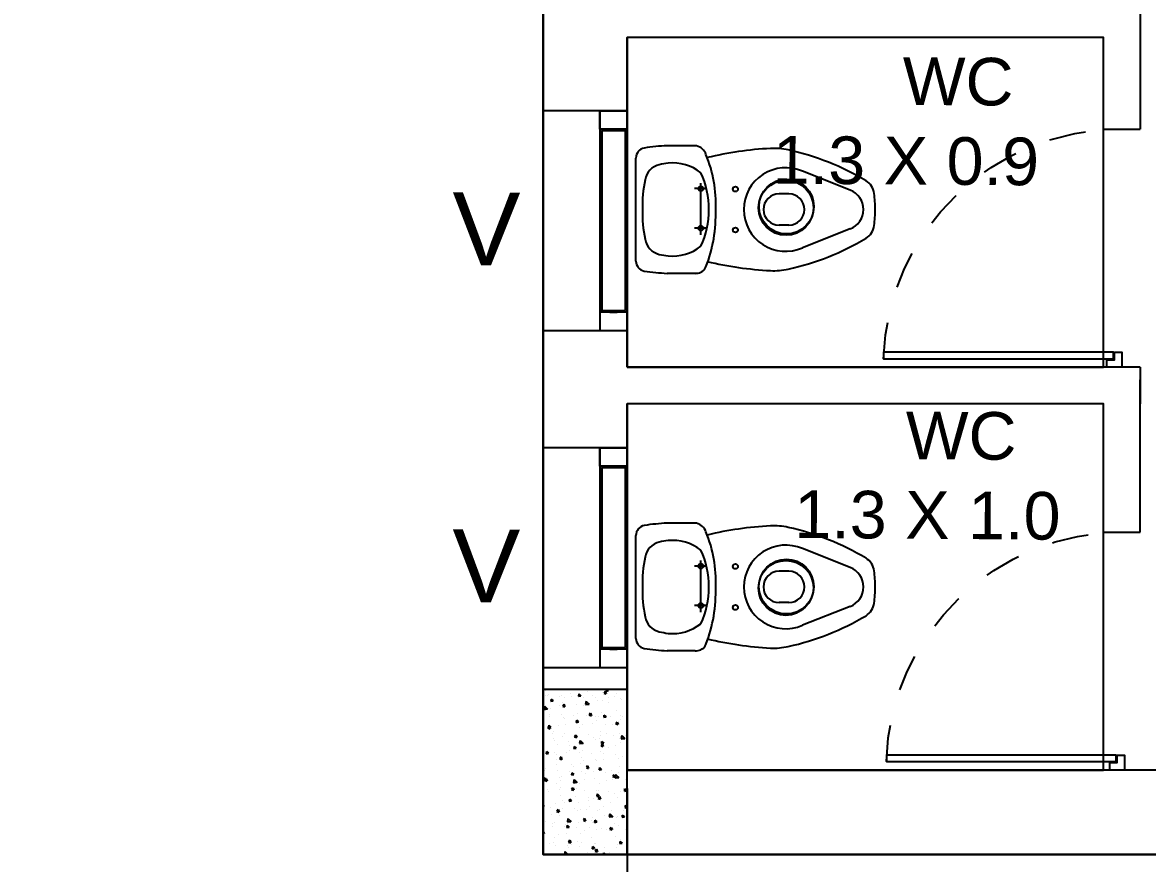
# Model space of a CAD drawing. Header units: metres. Extents: x 0 to 2048, y 111 to 219.
# Drawn here: x 1836.258 to 1839.329, y 149.86 to 152.156 of the extents above; entities that cross this region are included whole.
import ezdxf

# ---------------------------------------------------------------- set-up
doc = ezdxf.new("R2010")
doc.units = ezdxf.units.M
doc.header["$LTSCALE"] = 0.5
doc.header["$MEASUREMENT"] = 0
doc.header["$PDMODE"] = 3
doc.linetypes.add('CONTIN', pattern=[0])
doc.linetypes.add('HIDDEN2', pattern=[0.1875, 0.125, -0.0625])
for name, color, linetype in [('BLK_1_FLR_0_BLT_UP_AREA', 27, 'Continuous'), ('BLK_1_FLR_0_WASH', 60, 'Continuous'), ('BLK_1_FLR_0_WATER_CLOSET', 213, 'Continuous')]:
    doc.layers.add(name, color=color, linetype=linetype)
doc.layers.add('layout bou', color=1, linetype='Continuous', lineweight=60)
doc.layers.add('layout bou @ 1', color=1, linetype='Continuous', lineweight=60)
doc.styles.add('PATTA & SITE', font='arial.ttf', dxfattribs={"height": 1.5})
doc.styles.get("Standard").update_dxf_attribs({"font": ''})
doc.styles.get('Standard').set_extended_font_data('Arial Black')
doc.dimstyles.new('Building Arrow', dxfattribs={"dimscale": 0, "dimtxt": 1, "dimasz": 1, "dimexe": 0.18, "dimexo": 0.0625, "dimgap": 0.09, "dimtad": 0, "dimdec": 1, "dimzin": 0, "dimdsep": 46, "dimtxsty": 'Standard', "dimcen": 0.09, "dimse1": 1, "dimse2": 1, "dimclrt": 7, "dimadec": 1, "dimazin": 0, "dimtfac": 1, "dimtdec": 1, "dimtofl": 0, "dimtmove": 0, "dimatfit": 3, "dimfxl": 0, "dimtolj": 1, "dimtzin": 0, "dimarcsym": 0})

# ---------------------------------------------------------------- blocks, each defined once
blk = doc.blocks.new('*D4')
at = {"layer": 'Defpoints', "color": 0, "lineweight": -3}
for p in [(1730.1741, 160.2208), (1730.1741, 160.2208), (1916.2515, 130.4545)]:
    blk.add_point(p, dxfattribs=at)
at = {"layer": 'layout bou', "color": 0, "lineweight": -2}
for p, q in [((1731.1615, 160.0628), (1821.1248, 145.6716)), ((1915.2641, 130.6124), (1825.3008, 145.0036))]:
    blk.add_line(p, q, dxfattribs=at)
at = {"layer": 'layout bou', "color": 0, "lineweight": -3}
for points in [[(1731.1879, 160.2274), (1731.1352, 159.8982), (1730.1741, 160.2208)], [(1915.2904, 130.777), (1915.2378, 130.4478), (1916.2515, 130.4545)]]:
    blk.add_solid(points, dxfattribs=at)
at = {"layer": 'layout bou', "color": 7, "lineweight": 15, "insert": (1823.2128, 145.3376), "char_height": 1, "attachment_point": 5, "rotation": 350.9115}
blk.add_mtext('\\A1;188.4', dxfattribs=at)
blk = doc.blocks.new('*D8')
at = {"layer": 'Defpoints', "color": 0, "lineweight": -3}
for p in [(1736.6929, 151.6794), (1736.6929, 151.6794), (1916.2515, 130.4545)]:
    blk.add_point(p, dxfattribs=at)
at = {"layer": 'layout bou', "color": 0, "lineweight": -2}
for p, q in [((1737.686, 151.562), (1824.3862, 141.3135)), ((1915.2585, 130.5718), (1828.5583, 140.8204))]:
    blk.add_line(p, q, dxfattribs=at)
at = {"layer": 'layout bou', "color": 0, "lineweight": -3}
for points in [[(1737.7056, 151.7276), (1737.6665, 151.3965), (1736.6929, 151.6794)], [(1915.278, 130.7374), (1915.2389, 130.4063), (1916.2515, 130.4545)]]:
    blk.add_solid(points, dxfattribs=at)
at = {"layer": 'layout bou', "color": 7, "lineweight": 15, "insert": (1826.4722, 141.0669), "char_height": 1, "attachment_point": 5, "rotation": 353.2586}
blk.add_mtext('\\A1;180.8', dxfattribs=at)
blk = doc.blocks.new('*D9')
at = {"layer": 'Defpoints', "color": 0, "lineweight": -3}
for p in [(1764.1257, 208.0316), (1764.1257, 208.0316), (1929.9765, 145.7045)]:
    blk.add_point(p, dxfattribs=at)
at = {"layer": 'layout bou', "color": 0, "lineweight": -2}
for p, q in [((1765.0618, 207.6799), (1845.0867, 177.6063)), ((1929.0405, 146.0562), (1849.0155, 176.1298))]:
    blk.add_line(p, q, dxfattribs=at)
at = {"layer": 'layout bou', "color": 0, "lineweight": -3}
for points in [[(1765.1204, 207.8359), (1765.0031, 207.5239), (1764.1257, 208.0316)], [(1929.0991, 146.2122), (1928.9818, 145.9002), (1929.9765, 145.7045)]]:
    blk.add_solid(points, dxfattribs=at)
at = {"layer": 'layout bou', "color": 7, "lineweight": 15, "insert": (1847.0511, 176.868), "char_height": 1, "attachment_point": 5, "rotation": 339.4036}
blk.add_mtext('\\A1;177.2', dxfattribs=at)

msp = doc.modelspace()

# ---------------------------------------------------------------- linework, layer by layer
at = {"color": 8, "lineweight": -3}
for p, q in [((1837.67887, 149.88467), (1837.67887, 162.08467)), ((1852.92887, 149.88467), (1837.67887, 149.88467))]:
    msp.add_line(p, q, dxfattribs=at)
at = {"color": 0, "lineweight": -3}
for p, q in [((1837.67887, 154.58467), (1837.67887, 149.88467)), ((1837.67887, 149.88467), (1837.67887, 154.58467)), ((1839.30887, 152.21467, 0), (1839.30887, 151.86467)), ((1837.90887, 151.21467), (1837.90887, 152.11467)), ((1839.20887, 152.11467), (1837.90887, 152.11467)), ((1839.20887, 151.86467, 0), (1839.20887, 152.11467, 0)), ((1839.20887, 151.86467, 0), (1839.30887, 151.86467)), ((1839.30887, 151.21467), (1837.90887, 151.21467)), ((1839.30887, 151.21467), (1839.30887, 151.11467)), ((1839.30887, 150.76467), (1839.30887, 151.17967)), ((1837.90887, 150.11467), (1837.90887, 151.11467)), ((1839.20887, 151.11467), (1837.90887, 151.11467)), ((1839.20887, 150.76467), (1839.20887, 151.11467)), ((1839.20887, 150.76467), (1839.30887, 150.76467)), ((1845.23887, 150.11467), (1837.90887, 150.11467)), ((1837.67887, 149.88467), (1852.92887, 149.88467)), ((1852.92887, 149.88467), (1837.67887, 149.88467))]:
    msp.add_line(p, q, dxfattribs=at)
at = {"lineweight": -3}
for p, q in [((1837.90887, 151.91469), (1837.67887, 151.91469)), ((1838.09806, 151.81902, 0), (1838.01762, 151.81925, 0)), ((1837.90887, 151.49571, 0), (1837.90887, 151.79436, 0)), ((1837.93254, 151.50453, 0), (1837.93254, 151.78554, 0)), ((1838.51718, 151.69808, 0), (1838.3868, 151.74957, 0)), ((1838.10961, 151.57591, 0), (1838.10961, 151.71741, 0)), ((1838.12423, 151.70203, 0), (1838.09244, 151.70203, 0)), ((1838.34981, 151.68787, 0), (1838.32321, 151.68787, 0)), ((1838.12423, 151.59415, 0), (1838.09244, 151.59415, 0)), ((1838.34981, 151.6022, 0), (1838.32321, 151.6022, 0)), ((1838.51718, 151.59199, 0), (1838.3868, 151.5405, 0)), ((1838.09391, 151.47082, 0), (1838.01762, 151.47082, 0)), ((1837.67887, 151.31469), (1837.90887, 151.31469)), ((1837.90887, 150.99475), (1837.67887, 150.99475)), ((1837.90887, 150.46535, 0), (1837.90887, 150.764, 0)), ((1838.09806, 150.78866, 0), (1838.01762, 150.78889, 0)), ((1837.93254, 150.47417, 0), (1837.93254, 150.75518, 0)), ((1838.51718, 150.66772, 0), (1838.3868, 150.7192, 0)), ((1838.12423, 150.67167, 0), (1838.09244, 150.67167, 0)), ((1838.10961, 150.54555, 0), (1838.10961, 150.68704, 0)), ((1838.34981, 150.65751, 0), (1838.32321, 150.65751, 0)), ((1838.12423, 150.56379, 0), (1838.09244, 150.56379, 0)), ((1838.34981, 150.57184, 0), (1838.32321, 150.57184, 0)), ((1838.51718, 150.56163, 0), (1838.3868, 150.51014, 0)), ((1838.09391, 150.44046, 0), (1838.01762, 150.44046, 0)), ((1837.67887, 150.39475), (1837.90887, 150.39475)), ((1837.68626, 150.33174), (1837.68626, 150.33174)), ((1837.80101, 150.32984), (1837.80101, 150.32984)), ((1837.84862, 150.32978), (1837.84526, 150.3248)), ((1837.84862, 150.32978), (1837.8513, 150.32278)), ((1837.85075, 150.33051), (1837.85702, 150.33167)), ((1837.85112, 150.33467), (1837.85076, 150.33051)), ((1837.85344, 150.33467), (1837.85703, 150.33167)), ((1837.68616, 150.31892), (1837.68616, 150.31892)), ((1837.68988, 150.31765), (1837.68988, 150.31765)), ((1837.69429, 150.32057), (1837.69429, 150.32057)), ((1837.70084, 150.30874), (1837.70032, 150.30276)), ((1837.70032, 150.30276), (1837.70658, 150.30392)), ((1837.70084, 150.30874), (1837.70659, 150.30392)), ((1837.72317, 150.31643), (1837.72317, 150.31643)), ((1837.73044, 150.3193), (1837.73044, 150.3193)), ((1837.73117, 150.29879), (1837.73117, 150.29879)), ((1837.73709, 150.31184), (1837.73709, 150.31184)), ((1837.75312, 150.32275), (1837.75312, 150.32275)), ((1837.75646, 150.31522), (1837.75646, 150.31522)), ((1837.77606, 150.32261), (1837.77554, 150.31663)), ((1837.77554, 150.31664), (1837.7818, 150.3178)), ((1837.77606, 150.32261), (1837.78181, 150.31779)), ((1837.78975, 150.314), (1837.78975, 150.314)), ((1837.79647, 150.30252), (1837.79509, 150.29363)), ((1837.7968, 150.30221), (1837.80492, 150.29442)), ((1837.81279, 150.31862), (1837.81279, 150.31862)), ((1837.82304, 150.31278), (1837.82304, 150.31278)), ((1837.82785, 150.30477), (1837.82785, 150.30477)), ((1837.84045, 150.30353), (1837.84045, 150.30353)), ((1837.84128, 150.32586), (1837.84128, 150.32586)), ((1837.84526, 150.32481), (1837.8513, 150.32278)), ((1837.85633, 150.31157), (1837.85633, 150.31157)), ((1837.8578, 150.29849), (1837.8578, 150.29849)), ((1837.8749, 150.3151), (1837.8749, 150.3151)), ((1837.87975, 150.32246), (1837.87975, 150.32246)), ((1837.88962, 150.31035), (1837.88962, 150.31035)), ((1837.89238, 150.30638), (1837.89238, 150.30638)), ((1837.68251, 150.28926), (1837.68113, 150.28037)), ((1837.68113, 150.28037), (1837.69063, 150.28148)), ((1837.68284, 150.28895), (1837.69096, 150.28116)), ((1837.68401, 150.27835), (1837.68401, 150.27835)), ((1837.69928, 150.2827), (1837.69928, 150.2827)), ((1837.72366, 150.29076), (1837.72366, 150.29076)), ((1837.73584, 150.29442), (1837.73248, 150.28944)), ((1837.73248, 150.28945), (1837.73853, 150.28742)), ((1837.73373, 150.29427), (1837.73373, 150.29427)), ((1837.73584, 150.29442), (1837.73853, 150.28742)), ((1837.76988, 150.29299), (1837.76988, 150.29299)), ((1837.77317, 150.26796), (1837.77317, 150.26796)), ((1837.78819, 150.29237), (1837.78819, 150.29237)), ((1837.7951, 150.29363), (1837.8046, 150.29474)), ((1837.80835, 150.27009), (1837.805, 150.26511)), ((1837.80835, 150.27009), (1837.81104, 150.26309)), ((1837.83902, 150.27247), (1837.83902, 150.27247)), ((1837.87989, 150.27723), (1837.87989, 150.27723)), ((1837.69457, 150.23701), (1837.69404, 150.23103)), ((1837.69457, 150.23701), (1837.70031, 150.23219)), ((1837.69617, 150.2606), (1837.69617, 150.2606)), ((1837.69629, 150.26714), (1837.69629, 150.26714)), ((1837.7214, 150.23737), (1837.7214, 150.23737)), ((1837.72958, 150.26592), (1837.72958, 150.26592)), ((1837.73484, 150.25846), (1837.73484, 150.25846)), ((1837.73872, 150.25639), (1837.73872, 150.25639)), ((1837.74118, 150.24047), (1837.74118, 150.24047)), ((1837.76287, 150.26471), (1837.76287, 150.26471)), ((1837.76313, 150.26443), (1837.76313, 150.26443)), ((1837.76979, 150.25089), (1837.76926, 150.24491)), ((1837.76926, 150.24491), (1837.77553, 150.24607)), ((1837.76979, 150.25089), (1837.77553, 150.24606)), ((1837.78594, 150.23899), (1837.78594, 150.23899)), ((1837.79615, 150.26349), (1837.79615, 150.26349)), ((1837.805, 150.26512), (1837.81104, 150.26309)), ((1837.80932, 150.26669), (1837.80932, 150.26669)), ((1837.81262, 150.24165), (1837.81262, 150.24165)), ((1837.8228, 150.2603), (1837.8228, 150.2603)), ((1837.82559, 150.25139), (1837.82559, 150.25139)), ((1837.82944, 150.26227), (1837.82944, 150.26227)), ((1837.84501, 150.26476), (1837.84448, 150.25878)), ((1837.84448, 150.25879), (1837.85075, 150.25994)), ((1837.84501, 150.26476), (1837.85075, 150.25994)), ((1837.84876, 150.24038), (1837.84876, 150.24038)), ((1837.86273, 150.26106), (1837.86273, 150.26106)), ((1837.86781, 150.24018), (1837.86781, 150.24018)), ((1837.88087, 150.24576), (1837.87751, 150.24078)), ((1837.87751, 150.24079), (1837.88356, 150.23876)), ((1837.88087, 150.24576), (1837.88356, 150.23875)), ((1837.88976, 150.26414), (1837.88976, 150.26414)), ((1837.89012, 150.253), (1837.89012, 150.253)), ((1837.89602, 150.25984), (1837.89602, 150.25984)), ((1837.68175, 150.22497), (1837.68175, 150.22497)), ((1837.69558, 150.23473), (1837.69222, 150.22975)), ((1837.69222, 150.22976), (1837.69827, 150.22773)), ((1837.69404, 150.23104), (1837.70031, 150.23219)), ((1837.69558, 150.23473), (1837.69826, 150.22773)), ((1837.70378, 150.2152), (1837.70378, 150.2152)), ((1837.70759, 150.21954), (1837.70759, 150.21954)), ((1837.73707, 150.21398), (1837.73707, 150.21398)), ((1837.76809, 150.2104), (1837.76474, 150.20542)), ((1837.76809, 150.2104), (1837.77078, 150.20339)), ((1837.77036, 150.21277), (1837.77036, 150.21277)), ((1837.77816, 150.23009), (1837.77816, 150.23009)), ((1837.80365, 150.21155), (1837.80365, 150.21155)), ((1837.83677, 150.21909), (1837.83677, 150.21909)), ((1837.83694, 150.21034), (1837.83694, 150.21034)), ((1837.85206, 150.21534), (1837.85206, 150.21534)), ((1837.87023, 150.20912), (1837.87023, 150.20912)), ((1837.8882, 150.21407), (1837.8882, 150.21407)), ((1837.89388, 150.20905), (1837.8925, 150.20016)), ((1837.89421, 150.20874), (1837.90233, 150.20095)), ((1837.90352, 150.2079), (1837.90352, 150.2079)), ((1837.70618, 150.20228), (1837.70618, 150.20228)), ((1837.71089, 150.19451), (1837.71089, 150.19451)), ((1837.71915, 150.18399), (1837.71915, 150.18399)), ((1837.73258, 150.20508), (1837.73258, 150.20508)), ((1837.74703, 150.19324), (1837.74703, 150.19324)), ((1837.75119, 150.18215), (1837.75119, 150.18215)), ((1837.76351, 150.17916), (1837.76299, 150.17318)), ((1837.76351, 150.17916), (1837.76926, 150.17434)), ((1837.76474, 150.20543), (1837.77078, 150.2034)), ((1837.77314, 150.20611), (1837.77314, 150.20611)), ((1837.77992, 150.1958), (1837.77854, 150.1869)), ((1837.77855, 150.18691), (1837.78804, 150.18801)), ((1837.78025, 150.19548), (1837.78837, 150.18769)), ((1837.78368, 150.1856), (1837.78368, 150.1856)), ((1837.8176, 150.20378), (1837.8176, 150.20378)), ((1837.82333, 150.19801), (1837.82333, 150.19801)), ((1837.83281, 150.20198), (1837.83281, 150.20198)), ((1837.84061, 150.18607), (1837.83725, 150.18109)), ((1837.83725, 150.1811), (1837.8433, 150.17907)), ((1837.8382, 150.18706), (1837.84447, 150.18822)), ((1837.83873, 150.19303), (1837.83821, 150.18706)), ((1837.83873, 150.19303), (1837.84448, 150.18821)), ((1837.84061, 150.18607), (1837.84329, 150.17906)), ((1837.85704, 150.17747), (1837.85704, 150.17747)), ((1837.87782, 150.18186), (1837.87782, 150.18186)), ((1837.88787, 150.19962), (1837.88787, 150.19962)), ((1837.8915, 150.18904), (1837.8915, 150.18904)), ((1837.89251, 150.20016), (1837.90201, 150.20127)), ((1837.89977, 150.20582), (1837.89977, 150.20582)), ((1837.67949, 150.17159), (1837.67949, 150.17159)), ((1837.68829, 150.16528), (1837.68777, 150.15931)), ((1837.68777, 150.15931), (1837.69403, 150.16047)), ((1837.68829, 150.16528), (1837.69404, 150.16046)), ((1837.71083, 150.16386), (1837.71083, 150.16386)), ((1837.71587, 150.15664), (1837.71587, 150.15664)), ((1837.72783, 150.15071), (1837.72447, 150.14573)), ((1837.72448, 150.14574), (1837.73052, 150.14371)), ((1837.72783, 150.15071), (1837.73052, 150.1437)), ((1837.73033, 150.15169), (1837.73033, 150.15169)), ((1837.74411, 150.16264), (1837.74411, 150.16264)), ((1837.75033, 150.1682), (1837.75033, 150.1682)), ((1837.76299, 150.17319), (1837.76925, 150.17434)), ((1837.7774, 150.16142), (1837.7774, 150.16142)), ((1837.78316, 150.14779), (1837.78316, 150.14779)), ((1837.78647, 150.16693), (1837.78647, 150.16693)), ((1837.81069, 150.16021), (1837.81069, 150.16021)), ((1837.83451, 150.16571), (1837.83451, 150.16571)), ((1837.84398, 150.15899), (1837.84398, 150.15899)), ((1837.87727, 150.15778), (1837.87727, 150.15778)), ((1837.88561, 150.14624), (1837.88561, 150.14624)), ((1837.89648, 150.15116), (1837.89648, 150.15116)), ((1837.68394, 150.11456), (1837.68394, 150.11456)), ((1837.68475, 150.11979), (1837.68475, 150.11979)), ((1837.71619, 150.14396), (1837.71619, 150.14396)), ((1837.71689, 150.13061), (1837.71689, 150.13061)), ((1837.75532, 150.13033), (1837.75532, 150.13033)), ((1837.7612, 150.12383), (1837.7612, 150.12383)), ((1837.78143, 150.13222), (1837.78143, 150.13222)), ((1837.78977, 150.1419), (1837.78977, 150.1419)), ((1837.80034, 150.12637), (1837.79699, 150.1214)), ((1837.79699, 150.1214), (1837.80303, 150.11938)), ((1837.80034, 150.12637), (1837.80303, 150.11937)), ((1837.82108, 150.14462), (1837.82108, 150.14462)), ((1837.82592, 150.14062), (1837.82592, 150.14062)), ((1837.82921, 150.11559), (1837.82921, 150.11559)), ((1837.83246, 150.12131), (1837.83193, 150.11533)), ((1837.83193, 150.11534), (1837.8382, 150.11649)), ((1837.83246, 150.12131), (1837.8382, 150.11649)), ((1837.84282, 150.14367), (1837.84282, 150.14367)), ((1837.86536, 150.11432), (1837.86536, 150.11432)), ((1837.88783, 150.12354), (1837.88783, 150.12354)), ((1837.90767, 150.13518), (1837.90715, 150.12921)), ((1837.90715, 150.12921), (1837.90887, 150.12953)), ((1837.90767, 150.13518), (1837.90887, 150.13418)), ((1837.68202, 150.09356), (1837.68149, 150.08758)), ((1837.68149, 150.08759), (1837.68776, 150.08874)), ((1837.68202, 150.09356), (1837.68776, 150.08874)), ((1837.68757, 150.09102), (1837.68421, 150.08604)), ((1837.68421, 150.08605), (1837.69026, 150.08402)), ((1837.68757, 150.09102), (1837.69026, 150.08401)), ((1837.68804, 150.09475), (1837.68804, 150.09475)), ((1837.71723, 150.11335), (1837.71723, 150.11335)), ((1837.72419, 150.09348), (1837.72419, 150.09348)), ((1837.7262, 150.08564), (1837.7262, 150.08564)), ((1837.72807, 150.09831), (1837.72807, 150.09831)), ((1837.75052, 150.11213), (1837.75052, 150.11213)), ((1837.75724, 150.10743), (1837.75671, 150.10146)), ((1837.75671, 150.10146), (1837.76298, 150.10262)), ((1837.75724, 150.10743), (1837.76298, 150.10261)), ((1837.76337, 150.08907), (1837.76199, 150.08018)), ((1837.7637, 150.08876), (1837.77182, 150.08097)), ((1837.78381, 150.11091), (1837.78381, 150.11091)), ((1837.79317, 150.08948), (1837.79317, 150.08948)), ((1837.79476, 150.10402), (1837.79476, 150.10402)), ((1837.8171, 150.1097), (1837.8171, 150.1097)), ((1837.81882, 150.09124), (1837.81882, 150.09124)), ((1837.83226, 150.11233), (1837.83226, 150.11233)), ((1837.85038, 150.10848), (1837.85038, 150.10848)), ((1837.85283, 150.08535), (1837.85283, 150.08535)), ((1837.86865, 150.08928), (1837.86865, 150.08928)), ((1837.87286, 150.10204), (1837.8695, 150.09707)), ((1837.86951, 150.09707), (1837.87555, 150.09505)), ((1837.87286, 150.10204), (1837.87555, 150.09504)), ((1837.87733, 150.10233), (1837.87595, 150.09344)), ((1837.87596, 150.09344), (1837.88546, 150.09455)), ((1837.87766, 150.10202), (1837.88578, 150.09423)), ((1837.88336, 150.09285), (1837.88336, 150.09285)), ((1837.88367, 150.10727), (1837.88367, 150.10727)), ((1837.9048, 150.08801), (1837.9048, 150.08801)), ((1837.69144, 150.06262), (1837.69144, 150.06262)), ((1837.69303, 150.05688), (1837.69303, 150.05688)), ((1837.71464, 150.07723), (1837.71464, 150.07723)), ((1837.72472, 150.06141), (1837.72472, 150.06141)), ((1837.72748, 150.06845), (1837.72748, 150.06845)), ((1837.76008, 150.06668), (1837.75673, 150.06171)), ((1837.75673, 150.06171), (1837.76277, 150.05969)), ((1837.75801, 150.06019), (1837.75801, 150.06019)), ((1837.76008, 150.06668), (1837.76277, 150.05968)), ((1837.76199, 150.08018), (1837.77149, 150.08129)), ((1837.76363, 150.06717), (1837.76363, 150.06717)), ((1837.77121, 150.06551), (1837.77121, 150.06551)), ((1837.77917, 150.07884), (1837.77917, 150.07884)), ((1837.7913, 150.05897), (1837.7913, 150.05897)), ((1837.82459, 150.05776), (1837.82459, 150.05776)), ((1837.83, 150.05894), (1837.83, 150.05894)), ((1837.8342, 150.07772), (1837.8342, 150.07772)), ((1837.85788, 150.05654), (1837.85788, 150.05654)), ((1837.89117, 150.05533), (1837.89117, 150.05533)), ((1837.89784, 150.06522), (1837.89784, 150.06522)), ((1837.90087, 150.05749), (1837.90714, 150.05864)), ((1837.9014, 150.06346), (1837.90088, 150.05748)), ((1837.9014, 150.06346), (1837.90714, 150.05864)), ((1837.90809, 150.06298), (1837.90809, 150.06298)), ((1837.71238, 150.02385), (1837.71238, 150.02385)), ((1837.72581, 150.04493), (1837.72581, 150.04493)), ((1837.73247, 150.03057), (1837.73247, 150.03057)), ((1837.73621, 150.02732), (1837.73621, 150.02732)), ((1837.75043, 150.02973), (1837.7567, 150.03089)), ((1837.75096, 150.03571), (1837.75044, 150.02973)), ((1837.75096, 150.03571), (1837.75671, 150.03089)), ((1837.76693, 150.04214), (1837.76693, 150.04214)), ((1837.77691, 150.02546), (1837.77691, 150.02546)), ((1837.80307, 150.04087), (1837.80307, 150.04087)), ((1837.80318, 150.03116), (1837.80318, 150.03116)), ((1837.81657, 150.03786), (1837.81657, 150.03786)), ((1837.82565, 150.04361), (1837.83192, 150.04477)), ((1837.82618, 150.04958), (1837.82566, 150.04361)), ((1837.82618, 150.04958), (1837.83193, 150.04476)), ((1837.8326, 150.04235), (1837.82924, 150.03738)), ((1837.82924, 150.03738), (1837.83529, 150.03536)), ((1837.8326, 150.04235), (1837.83529, 150.03535)), ((1837.86284, 150.02703), (1837.86284, 150.02703)), ((1837.87364, 150.05141), (1837.87364, 150.05141)), ((1837.8811, 150.03947), (1837.8811, 150.03947)), ((1837.67887, 150.01921), (1837.68149, 150.01701)), ((1837.67887, 150.01653), (1837.68148, 150.01702)), ((1837.69848, 150.01128), (1837.69848, 150.01128)), ((1837.70134, 149.99373), (1837.70134, 149.99373)), ((1837.71982, 150.00699), (1837.71647, 150.00202)), ((1837.71647, 150.00202), (1837.72251, 150)), ((1837.71982, 150.00699), (1837.72251, 149.99999)), ((1837.72356, 149.99155), (1837.72356, 149.99155)), ((1837.73177, 150.01006), (1837.73177, 150.01006)), ((1837.76506, 150.00885), (1837.76506, 150.00885)), ((1837.77191, 150.00427), (1837.77191, 150.00427)), ((1837.78122, 150.0072), (1837.78122, 150.0072)), ((1837.79834, 150.00763), (1837.79834, 150.00763)), ((1837.80637, 150.01583), (1837.80637, 150.01583)), ((1837.82775, 150.00556), (1837.82775, 150.00556)), ((1837.83163, 150.00641), (1837.83163, 150.00641)), ((1837.84251, 150.01456), (1837.84251, 150.01456)), ((1837.86078, 149.99561), (1837.8594, 149.98671)), ((1837.86111, 149.99529), (1837.86923, 149.9875)), ((1837.86492, 150.0052), (1837.86492, 150.0052)), ((1837.89512, 149.99173), (1837.8946, 149.98575)), ((1837.89512, 149.99173), (1837.90087, 149.98691)), ((1837.89821, 150.00398), (1837.89821, 150.00398)), ((1837.90511, 150.01802), (1837.90176, 150.01305)), ((1837.90176, 150.01305), (1837.9078, 150.01102)), ((1837.90511, 150.01802), (1837.9078, 150.01102)), ((1837.90785, 150.0069), (1837.90785, 150.0069)), ((1837.68656, 149.97313), (1837.68656, 149.97313)), ((1837.70464, 149.96869), (1837.70464, 149.96869)), ((1837.70488, 149.96077), (1837.70488, 149.96077)), ((1837.71013, 149.97046), (1837.71013, 149.97046)), ((1837.74079, 149.96742), (1837.74079, 149.96742)), ((1837.74469, 149.96398), (1837.74416, 149.958)), ((1837.74469, 149.96398), (1837.75043, 149.95916)), ((1837.74682, 149.98235), (1837.74544, 149.97345)), ((1837.74544, 149.97346), (1837.75494, 149.97456)), ((1837.74622, 149.96901), (1837.74622, 149.96901)), ((1837.74715, 149.98203), (1837.75526, 149.97424)), ((1837.77466, 149.97207), (1837.77466, 149.97207)), ((1837.79234, 149.98266), (1837.78898, 149.97769)), ((1837.78898, 149.97769), (1837.79502, 149.97566)), ((1837.79234, 149.98266), (1837.79502, 149.97566)), ((1837.81135, 149.97796), (1837.81135, 149.97796)), ((1837.81319, 149.97284), (1837.81319, 149.97284)), ((1837.81431, 149.98448), (1837.81431, 149.98448)), ((1837.8199, 149.97786), (1837.81938, 149.97188)), ((1837.81938, 149.97188), (1837.82565, 149.97304)), ((1837.8199, 149.97786), (1837.82565, 149.97304)), ((1837.84581, 149.98953), (1837.84581, 149.98953)), ((1837.85941, 149.98672), (1837.8689, 149.98782)), ((1837.87285, 149.96871), (1837.87285, 149.96871)), ((1837.87884, 149.98609), (1837.87884, 149.98609)), ((1837.88195, 149.98825), (1837.88195, 149.98825)), ((1837.88525, 149.96322), (1837.88525, 149.96322)), ((1837.8946, 149.98576), (1837.90087, 149.98692)), ((1837.67956, 149.9473), (1837.67887, 149.94628)), ((1837.67887, 149.94144), (1837.68225, 149.94031)), ((1837.67956, 149.9473), (1837.68225, 149.9403)), ((1837.70963, 149.93082), (1837.70963, 149.93082)), ((1837.7213, 149.93817), (1837.7213, 149.93817)), ((1837.73817, 149.95955), (1837.73817, 149.95955)), ((1837.74408, 149.94239), (1837.74408, 149.94239)), ((1837.74416, 149.95801), (1837.75043, 149.95917)), ((1837.77146, 149.95834), (1837.77146, 149.95834)), ((1837.78023, 149.94111), (1837.78023, 149.94111)), ((1837.79123, 149.94888), (1837.79123, 149.94888)), ((1837.80475, 149.95712), (1837.80475, 149.95712)), ((1837.81206, 149.93109), (1837.81206, 149.93109)), ((1837.82549, 149.95218), (1837.82549, 149.95218)), ((1837.83804, 149.9559), (1837.83804, 149.9559)), ((1837.85079, 149.95165), (1837.85079, 149.95165)), ((1837.86485, 149.95833), (1837.8615, 149.95336)), ((1837.8615, 149.95336), (1837.86754, 149.95133)), ((1837.86485, 149.95833), (1837.86754, 149.95133)), ((1837.87133, 149.95469), (1837.87133, 149.95469)), ((1837.87659, 149.93271), (1837.87659, 149.93271)), ((1837.90461, 149.95347), (1837.90461, 149.95347)), ((1837.67909, 149.91005), (1837.67909, 149.91005)), ((1837.69657, 149.91482), (1837.69657, 149.91482)), ((1837.70787, 149.91708), (1837.70787, 149.91708)), ((1837.71238, 149.90883), (1837.71238, 149.90883)), ((1837.74567, 149.90761), (1837.74567, 149.90761)), ((1837.75207, 149.92297), (1837.74872, 149.918)), ((1837.74872, 149.918), (1837.75476, 149.91597)), ((1837.74907, 149.90451), (1837.74907, 149.90451)), ((1837.75207, 149.92297), (1837.75476, 149.91597)), ((1837.75623, 149.91069), (1837.75623, 149.91069)), ((1837.7724, 149.91869), (1837.7724, 149.91869)), ((1837.77895, 149.9064), (1837.77895, 149.9064)), ((1837.78352, 149.91608), (1837.78352, 149.91608)), ((1837.81224, 149.90518), (1837.81224, 149.90518)), ((1837.8131, 149.90016), (1837.81937, 149.90131)), ((1837.81363, 149.90613), (1837.81311, 149.90015)), ((1837.81363, 149.90613), (1837.81937, 149.90131)), ((1837.81967, 149.91481), (1837.81967, 149.91481)), ((1837.8232, 149.91452), (1837.8232, 149.91452)), ((1837.84553, 149.90397), (1837.84553, 149.90397)), ((1837.87882, 149.90275), (1837.87882, 149.90275)), ((1837.88286, 149.91039), (1837.88286, 149.91039)), ((1837.88832, 149.91403), (1837.89459, 149.91519)), ((1837.88885, 149.92001), (1837.88833, 149.91403)), ((1837.88885, 149.92001), (1837.89459, 149.91518)), ((1837.89024, 149.92535), (1837.89024, 149.92535)), ((1837.71905, 149.88478), (1837.71905, 149.88478)), ((1837.73788, 149.88628), (1837.74415, 149.88744)), ((1837.73841, 149.89226), (1837.73789, 149.88628)), ((1837.73841, 149.89226), (1837.74416, 149.88743)), ((1837.80124, 149.89056), (1837.80124, 149.89056)), ((1837.82459, 149.89864), (1837.82123, 149.89367)), ((1837.82123, 149.89367), (1837.82728, 149.89164)), ((1837.82296, 149.88977), (1837.82296, 149.88977)), ((1837.82323, 149.8988), (1837.82323, 149.8988)), ((1837.82459, 149.89864), (1837.82728, 149.89164)), ((1837.84423, 149.88888), (1837.84358, 149.88467)), ((1837.84456, 149.88857), (1837.84862, 149.88467)), ((1837.85911, 149.8885), (1837.85911, 149.8885))]:
    msp.add_line(p, q, dxfattribs=at)
at = {"linetype": 'CONTIN', "lineweight": -3, "ltscale": 0.5}
for p, q in [((1837.67887, 150.33467), (1837.67887, 149.88467)), ((1837.90887, 150.33467), (1837.67887, 150.33467)), ((1837.90887, 149.88467), (1837.90887, 150.33467)), ((1837.67887, 149.88467), (1837.90887, 149.88467))]:
    msp.add_line(p, q, dxfattribs=at)
at = {"color": 252, "lineweight": -3}
msp.add_line((1837.90887, 150.06467), (1837.90887, 149.23711), dxfattribs=at)
msp.add_line((1837.90887, 150.06467), (1837.90887, 149.23711), dxfattribs=at)
at = {"lineweight": -3}
for points in [[(1837.83387, 151.91469), (1837.83387, 151.31469)], [(1837.90887, 151.91469), (1837.90887, 151.31469)], [(1837.88148, 151.85969), (1837.88148, 151.86469), (1837.86126, 151.86469), (1837.86126, 151.85969)], [(1837.86126, 151.36969), (1837.86126, 151.36469), (1837.88148, 151.36469), (1837.88148, 151.36969)], [(1837.83387, 150.99475), (1837.83387, 150.39475)], [(1837.90887, 150.99475), (1837.90887, 150.39475)], [(1837.88148, 150.93975), (1837.88148, 150.94475), (1837.86126, 150.94475), (1837.86126, 150.93975)], [(1837.86126, 150.44975), (1837.86126, 150.44475), (1837.88148, 150.44475), (1837.88148, 150.44975)]]:
    msp.add_lwpolyline(points, dxfattribs=at)
for points in [[(1837.83387, 151.86469), (1837.83387, 151.91469), (1837.84981, 151.91469), (1837.86387, 151.91469), (1837.90887, 151.91469), (1837.90887, 151.86469)], [(1837.90387, 151.36969), (1837.90387, 151.85969), (1837.83887, 151.85969), (1837.83887, 151.36969)], [(1837.83387, 151.36469), (1837.83387, 151.31469), (1837.84981, 151.31469), (1837.86387, 151.31469), (1837.90887, 151.31469), (1837.90887, 151.36469)], [(1837.83387, 150.94475), (1837.83387, 150.99475), (1837.84981, 150.99475), (1837.86387, 150.99475), (1837.90887, 150.99475), (1837.90887, 150.94475)], [(1837.90387, 150.44975), (1837.90387, 150.93975), (1837.83887, 150.93975), (1837.83887, 150.44975)], [(1837.83387, 150.44475), (1837.83387, 150.39475), (1837.84981, 150.39475), (1837.86387, 150.39475), (1837.90887, 150.39475), (1837.90887, 150.44475)]]:
    msp.add_lwpolyline(points, close=True, dxfattribs=at)
at = {"lineweight": -3, "extrusion": (2.604e-13, 3.297e-13, -1)}
for points in [[(-1839.23583, 151.23771), (-1839.23583, 151.25532), (-1838.60845, 151.25532), (-1838.60845, 151.23771)], [(-1839.23854, 151.25532), (-1839.25887, 151.25532), (-1839.25887, 151.21467), (-1839.21822, 151.21467), (-1839.21822, 151.235), (-1839.23854, 151.235)]]:
    msp.add_lwpolyline(points, close=True, dxfattribs=at)
at = {"lineweight": -3, "extrusion": (2.604e-13, 3.297e-13, -1), "elevation": 0}
for points in [[(-1839.24333, 150.13771), (-1839.24333, 150.15532), (-1838.61595, 150.15532), (-1838.61595, 150.13771)], [(-1839.24604, 150.15532), (-1839.26637, 150.15532), (-1839.26637, 150.11467), (-1839.22572, 150.11467), (-1839.22572, 150.135), (-1839.24604, 150.135)]]:
    msp.add_lwpolyline(points, close=True, dxfattribs=at)
at = {"lineweight": -3}
for centre in [(1838.10961, 151.70203, 0), (1838.204, 151.70091, 0), (1838.10961, 151.59415, 0), (1838.204, 151.58916, 0), (1838.10961, 150.67167, 0), (1838.204, 150.67055, 0), (1838.10961, 150.56379, 0), (1838.204, 150.5588, 0)]:
    msp.add_circle(centre, 0.00684, dxfattribs=at)
at = {"linetype": 'HIDDEN2', "lineweight": -3, "extrusion": (2.604e-13, 3.297e-13, -1)}
for centre in [(-1839.2554, 151.2174), (-1839.2629, 150.1174)]:
    msp.add_arc(centre, 0.64728, 1.7976, 90.3066, dxfattribs=at)
at = {"lineweight": -3}
for centre, radius, start, end in [((1837.96048, 151.78554, 0), 0.02794, 101.04949, 180), ((1838.05034, 151.18036, 0), 0.63972, 92.93191, 98.55947), ((1838.08787, 151.78245, 0), 0.03796, 19.59262, 74.42597), ((1838.35047, 150.85289, 0), 0.96026, 93.02737, 103.45777), ((1838.30814, 151.62575, 0), 0.18625, 77.56997, 92.58096), ((1838.19464, 151.1108, 0), 0.71356, 59.15687, 77.56997), ((1837.79697, 151.65995, 0), 0.35355, 357.58195, 22.48894), ((1838.00866, 151.71685, 0), 0.05212, 103.78437, 169.67052), ((1838.07181, 151.40524, 0), 0.37003, 97.995, 101.78376), ((1838.03261, 151.64825, 0), 0.12403, 51.60702, 95.6758), ((1837.90229, 151.64745, 0), 0.22934, 359.39619, 25.2995), ((1838.34112, 151.64503, 0), 0.11408, 66.39403, 180), ((1838.31618, 151.65304, 0), 0.36618, 168.4756, 181.25294), ((1838.5366, 151.68347, 0), 0.04656, 6.7635, 59.15687), ((1838.32321, 151.64503, 0), 0.04283, 90, 270), ((1838.34981, 151.64503, 0), 0.04283, 270, 90), ((1838.49667, 151.64503, 0), 0.05687, 360, 68.86978), ((1838.14948, 151.63755, 0), 0.43639, 0.98215, 6.7635), ((1838.31618, 151.63703, 0), 0.36618, 178.74706, 191.5244), ((1837.90229, 151.64262, 0), 0.22934, 334.70049, 0.60381), ((1837.74042, 151.63388, 0), 0.40994, 339.1978, 1.55878), ((1838.34112, 151.64503, 0), 0.11408, 180, 293.60596), ((1838.49667, 151.64503, 0), 0.05687, 291.13022, 360), ((1838.14948, 151.65251, 0), 0.43639, 353.23649, 359.01785), ((1838.5366, 151.6066, 0), 0.04656, 300.84313, 353.23649), ((1838.00866, 151.57322, 0), 0.05212, 190.32947, 256.21563), ((1838.19464, 152.17927, 0), 0.71356, 282.43003, 300.84313), ((1838.03261, 151.64182, 0), 0.12403, 264.32419, 308.39298), ((1837.96048, 151.50453, 0), 0.02794, 180, 258.95051), ((1838.07181, 151.88483, 0), 0.37003, 258.21624, 262.005), ((1838.35047, 152.43718, 0), 0.96026, 256.54222, 266.97262), ((1838.05034, 152.10971, 0), 0.63972, 261.44053, 267.06809), ((1838.06119, 152.10971, 0), 0.63972, 272.93191, 273.30407), ((1838.09782, 151.49898, 0), 0.02794, 270.49532, 337.51106), ((1838.30814, 151.66432, 0), 0.18625, 267.41904, 282.43003), ((1837.96048, 150.75518, 0), 0.02794, 101.04949, 180), ((1838.05034, 150.15, 0), 0.63972, 92.93191, 98.55947), ((1838.08787, 150.75209, 0), 0.03796, 19.59262, 74.42597), ((1837.79697, 150.62959, 0), 0.35355, 357.58195, 22.48894), ((1838.35047, 149.82253, 0), 0.96026, 93.02737, 103.45777), ((1838.30814, 150.59539, 0), 0.18625, 77.56997, 92.58096), ((1838.19464, 150.08043, 0), 0.71356, 59.15687, 77.56997), ((1838.00866, 150.68649, 0), 0.05212, 103.78437, 169.67052), ((1838.07181, 150.37488, 0), 0.37003, 97.995, 101.78376), ((1838.03261, 150.61789, 0), 0.12403, 51.60702, 95.6758), ((1838.34112, 150.61467, 0), 0.11408, 66.39403, 180), ((1837.90229, 150.61709, 0), 0.22934, 359.39619, 25.2995), ((1838.31618, 150.62268, 0), 0.36618, 168.4756, 181.25294), ((1838.49667, 150.61467, 0), 0.05687, 360, 68.86978), ((1838.5366, 150.6531, 0), 0.04656, 6.7635, 59.15687), ((1838.32321, 150.61467, 0), 0.04283, 90, 270), ((1838.34981, 150.61467, 0), 0.04283, 270, 90), ((1838.14948, 150.60719, 0), 0.43639, 0.98215, 6.7635), ((1838.31618, 150.60667, 0), 0.36618, 178.74706, 191.5244), ((1837.90229, 150.61226, 0), 0.22934, 334.70049, 0.60381), ((1837.74042, 150.60352, 0), 0.40994, 339.1978, 1.55878), ((1838.34112, 150.61467, 0), 0.11408, 180, 293.60596), ((1838.49667, 150.61467, 0), 0.05687, 291.13022, 360), ((1838.14948, 150.62215, 0), 0.43639, 353.23649, 359.01785), ((1838.5366, 150.57624, 0), 0.04656, 300.84313, 353.23649), ((1838.00866, 150.54285, 0), 0.05212, 190.32947, 256.21563), ((1838.03261, 150.61146, 0), 0.12403, 264.32419, 308.39298), ((1838.19464, 151.14891, 0), 0.71356, 282.43003, 300.84313), ((1838.07181, 150.85447, 0), 0.37003, 258.21624, 262.005), ((1837.96048, 150.47417, 0), 0.02794, 180, 258.95051), ((1838.09782, 150.46862, 0), 0.02794, 270.49532, 337.51106), ((1838.35047, 151.40682, 0), 0.96026, 256.54222, 266.97262), ((1838.30814, 150.63396, 0), 0.18625, 267.41904, 282.43003), ((1838.05034, 151.07934, 0), 0.63972, 261.44053, 267.06809), ((1838.06119, 151.07934, 0), 0.63972, 272.93191, 273.30407)]:
    msp.add_arc(centre, radius, start, end, dxfattribs=at)
at = {"layer": 'BLK_1_FLR_0_BLT_UP_AREA', "color": 27, "lineweight": -3, "ltscale": 3}
msp.add_lwpolyline([(1825.35887, 162.08467), (1825.35887, 159.08467), (1830.23487, 159.08467), (1830.23487, 162.08467), (1837.67887, 162.08467), (1837.67887, 149.88467), (1852.92887, 149.88467), (1852.92887, 177.33467), (1822.42887, 177.33467), (1822.42887, 162.08467)], close=True, dxfattribs=at)
at = {"layer": 'BLK_1_FLR_0_WASH', "color": 55, "lineweight": -3, "ltscale": 2}
for centre in [(1838.34206, 151.64964, 0), (1838.34183, 150.61209)]:
    msp.add_circle(centre, 0.07491, dxfattribs=at)
at = {"layer": 'BLK_1_FLR_0_WASH', "color": 60, "lineweight": -3, "ltscale": 2}
for centre in [(1838.34324, 151.65329, 0), (1838.34301, 150.61574)]:
    msp.add_circle(centre, 0.07491, dxfattribs=at)
at = {"layer": 'BLK_1_FLR_0_WATER_CLOSET', "color": 2, "lineweight": -3, "ltscale": 2, "elevation": 0}
msp.add_lwpolyline([(1837.90887, 151.21467), (1839.20887, 151.21467), (1839.20887, 152.11467), (1837.90887, 152.11467)], close=True, dxfattribs=at)
at = {"layer": 'BLK_1_FLR_0_WATER_CLOSET', "color": 2, "lineweight": -3, "ltscale": 2}
msp.add_lwpolyline([(1837.90887, 150.11467), (1839.20887, 150.11467), (1839.20887, 151.11467), (1837.90887, 151.11467)], close=True, dxfattribs=at)

# ---------------------------------------------------------------- texts
at = {"lineweight": -3, "style": 'PATTA & SITE'}
for s, height, p in [('             WC', 0.13, (1838.00427, 151.93511)), ('      1.3 X 0.9', 0.13, (1838.00283, 151.71792)), ('V', 0.1991, (1837.43032, 151.493)), ('             WC', 0.13, (1838.01251, 150.96801)), ('       1.3 X 1.0', 0.13, (1838.01107, 150.75082)), ('V', 0.1991, (1837.43001, 150.57306))]:
    msp.add_text(s, height=height, rotation=359.61954, dxfattribs=at).set_placement(p)

# ---------------------------------------------------------------- dimensions: what is measured, and where the dimension line sits
at = {"layer": 'layout bou @ 1', "color": 8, "lineweight": 15}
for p1, p2, picture, middle in [((1929.97654, 145.70445), (1764.12569, 208.03165), '*D9', (1847.05112, 176.86805)), ((1916.25154, 130.45445), (1730.17408, 160.22078), '*D4', (1823.21281, 145.33762)), ((1916.25154, 130.45445), (1736.69295, 151.67943), '*D8', (1826.47224, 141.06694))]:
    dim = msp.add_aligned_dim(p1=p1, p2=p2, distance=0, dimstyle='Building Arrow', override={"dimscale": 1, "dimtix": 0, "dimtofl": 0, "dimtmove": 0, "dimatfit": 3}, dxfattribs=at)
    dim.commit()
    dim.dimension.update_dxf_attribs({"geometry": picture, "text_midpoint": middle})

doc.saveas('drawing.dxf')
